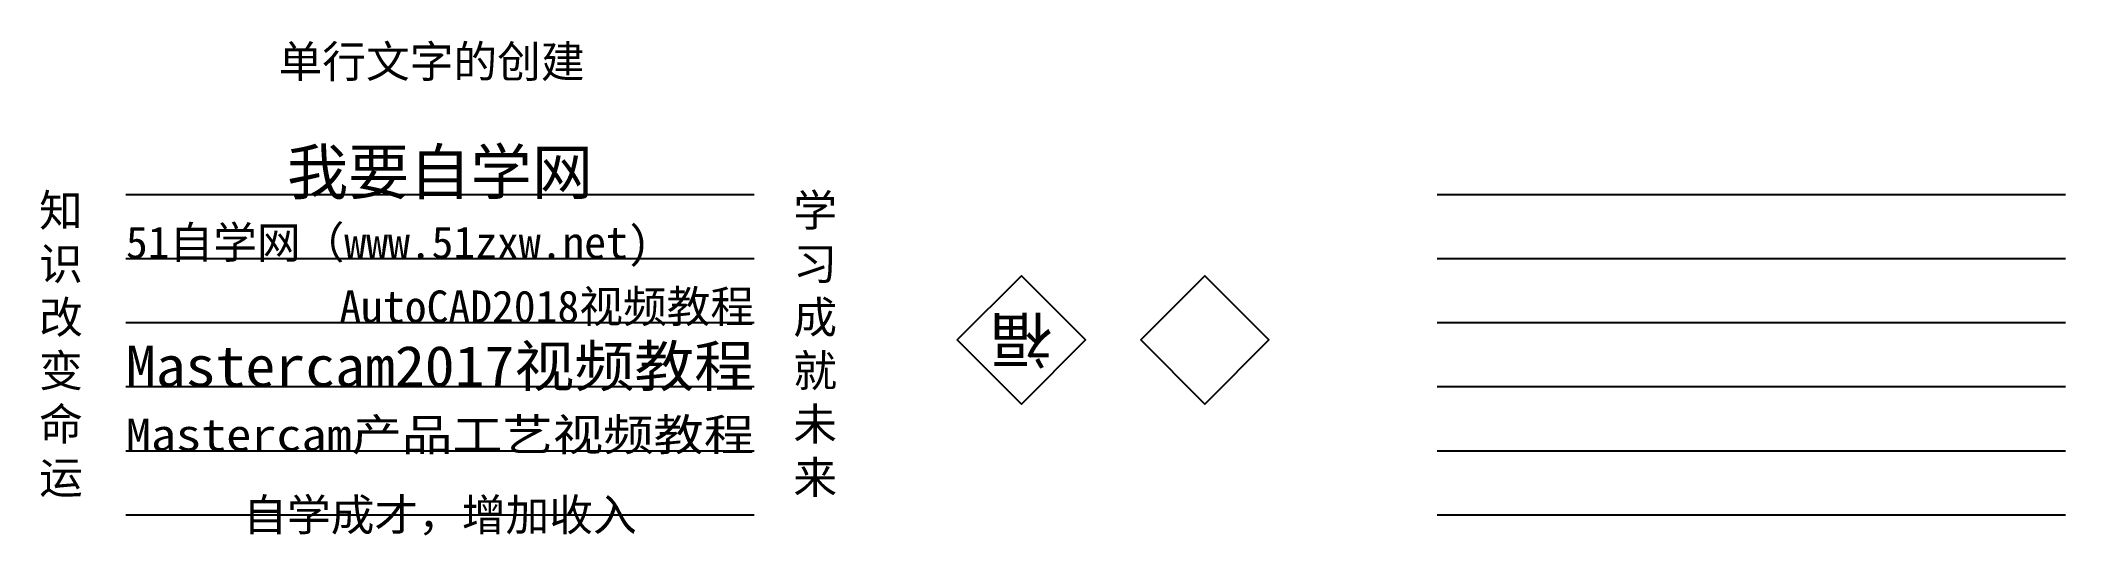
# Model space of a CAD drawing. Header units: millimetres. Extents: x 190 to 348, y 173 to 212.
import ezdxf
from ezdxf.enums import TextEntityAlignment as Align

# ---------------------------------------------------------------- set-up
doc = ezdxf.new("R2010")
doc.units = ezdxf.units.MM
doc.styles.add('样式 1', font='')
doc.styles.get('样式 1').set_extended_font_data('FangSong')

msp = doc.modelspace()

# ---------------------------------------------------------------- linework, layer by layer
at = {"color": 2}
for p, q in [((196.25, 199.64), (245.25, 199.64)), ((298.54, 199.64), (347.54, 199.64)), ((196.25, 194.64), (245.25, 194.64)), ((298.54, 194.64), (347.54, 194.64)), ((196.25, 189.64), (245.25, 189.64)), ((298.54, 189.64), (347.54, 189.64)), ((196.25, 184.64), (245.25, 184.64)), ((298.54, 184.64), (347.54, 184.64)), ((196.25, 179.64), (245.25, 179.64)), ((298.54, 179.64), (347.54, 179.64)), ((196.25, 174.64), (245.25, 174.64)), ((298.54, 174.64), (347.54, 174.64))]:
    msp.add_line(p, q, dxfattribs=at)
at = {"color": 1}
for points in [[(261.1, 188.28), (266.1, 193.28), (271.1, 188.28), (266.1, 183.28)], [(275.41, 188.28), (280.41, 193.28), (285.41, 188.28), (280.41, 183.28)]]:
    msp.add_lwpolyline(points, close=True, dxfattribs=at)

# ---------------------------------------------------------------- texts
at = {"color": 3, "style": '样式 1'}
msp.add_text('单行文字的创建', height=2.5, dxfattribs=at).set_placement((208.16, 208.75))
at = {"color": 6, "style": '样式 1'}
msp.add_text('我要自学网', height=3.5, dxfattribs=at).set_placement((220.75, 199.64), align=Align.CENTER)
at = {"style": '样式 1'}
msp.add_text('51自学网（www.51zxw.net)', height=2.5, dxfattribs=at).set_placement((196.25, 194.64))
msp.add_text('AutoCAD2018视频教程', height=2.5, dxfattribs=at).set_placement((245.25, 189.64), align=Align.RIGHT)
at = {"color": 1, "style": '样式 1'}
msp.add_text('福', height=3.5, rotation=180, dxfattribs=at).set_placement((266.1, 188.28), align=Align.MIDDLE_CENTER)
at = {"style": '样式 1'}
msp.add_text('Mastercam2017视频教程', height=3.1901, dxfattribs=at).set_placement((196.25, 184.64), (245.25, 184.64), align=Align.ALIGNED)
at = {"style": '样式 1', "width": 1.071875}
msp.add_text('Mastercam产品工艺视频教程', height=2.5, dxfattribs=at).set_placement((196.25, 179.64), (245.25, 179.64), align=Align.FIT)
at = {"color": 3, "style": '样式 1'}
msp.add_text('自学成才，增加收入', height=2.5, dxfattribs=at).set_placement((220.75, 174.64), align=Align.MIDDLE_CENTER)
at = {"char_height": 2.5, "attachment_point": 1, "style": '样式 1'}
for s, width, insert in [('{\\C6;知识改变命运}', 6.4694, (189.48, 199.64)), ('{\\C6;学习成就未来}', 4.7999, (248.31, 199.64))]:
    msp.add_mtext_dynamic_manual_height_columns(s, width=width, gutter_width=12.5, heights=[0], dxfattribs=dict(at, insert=insert))

doc.saveas('drawing.dxf')
